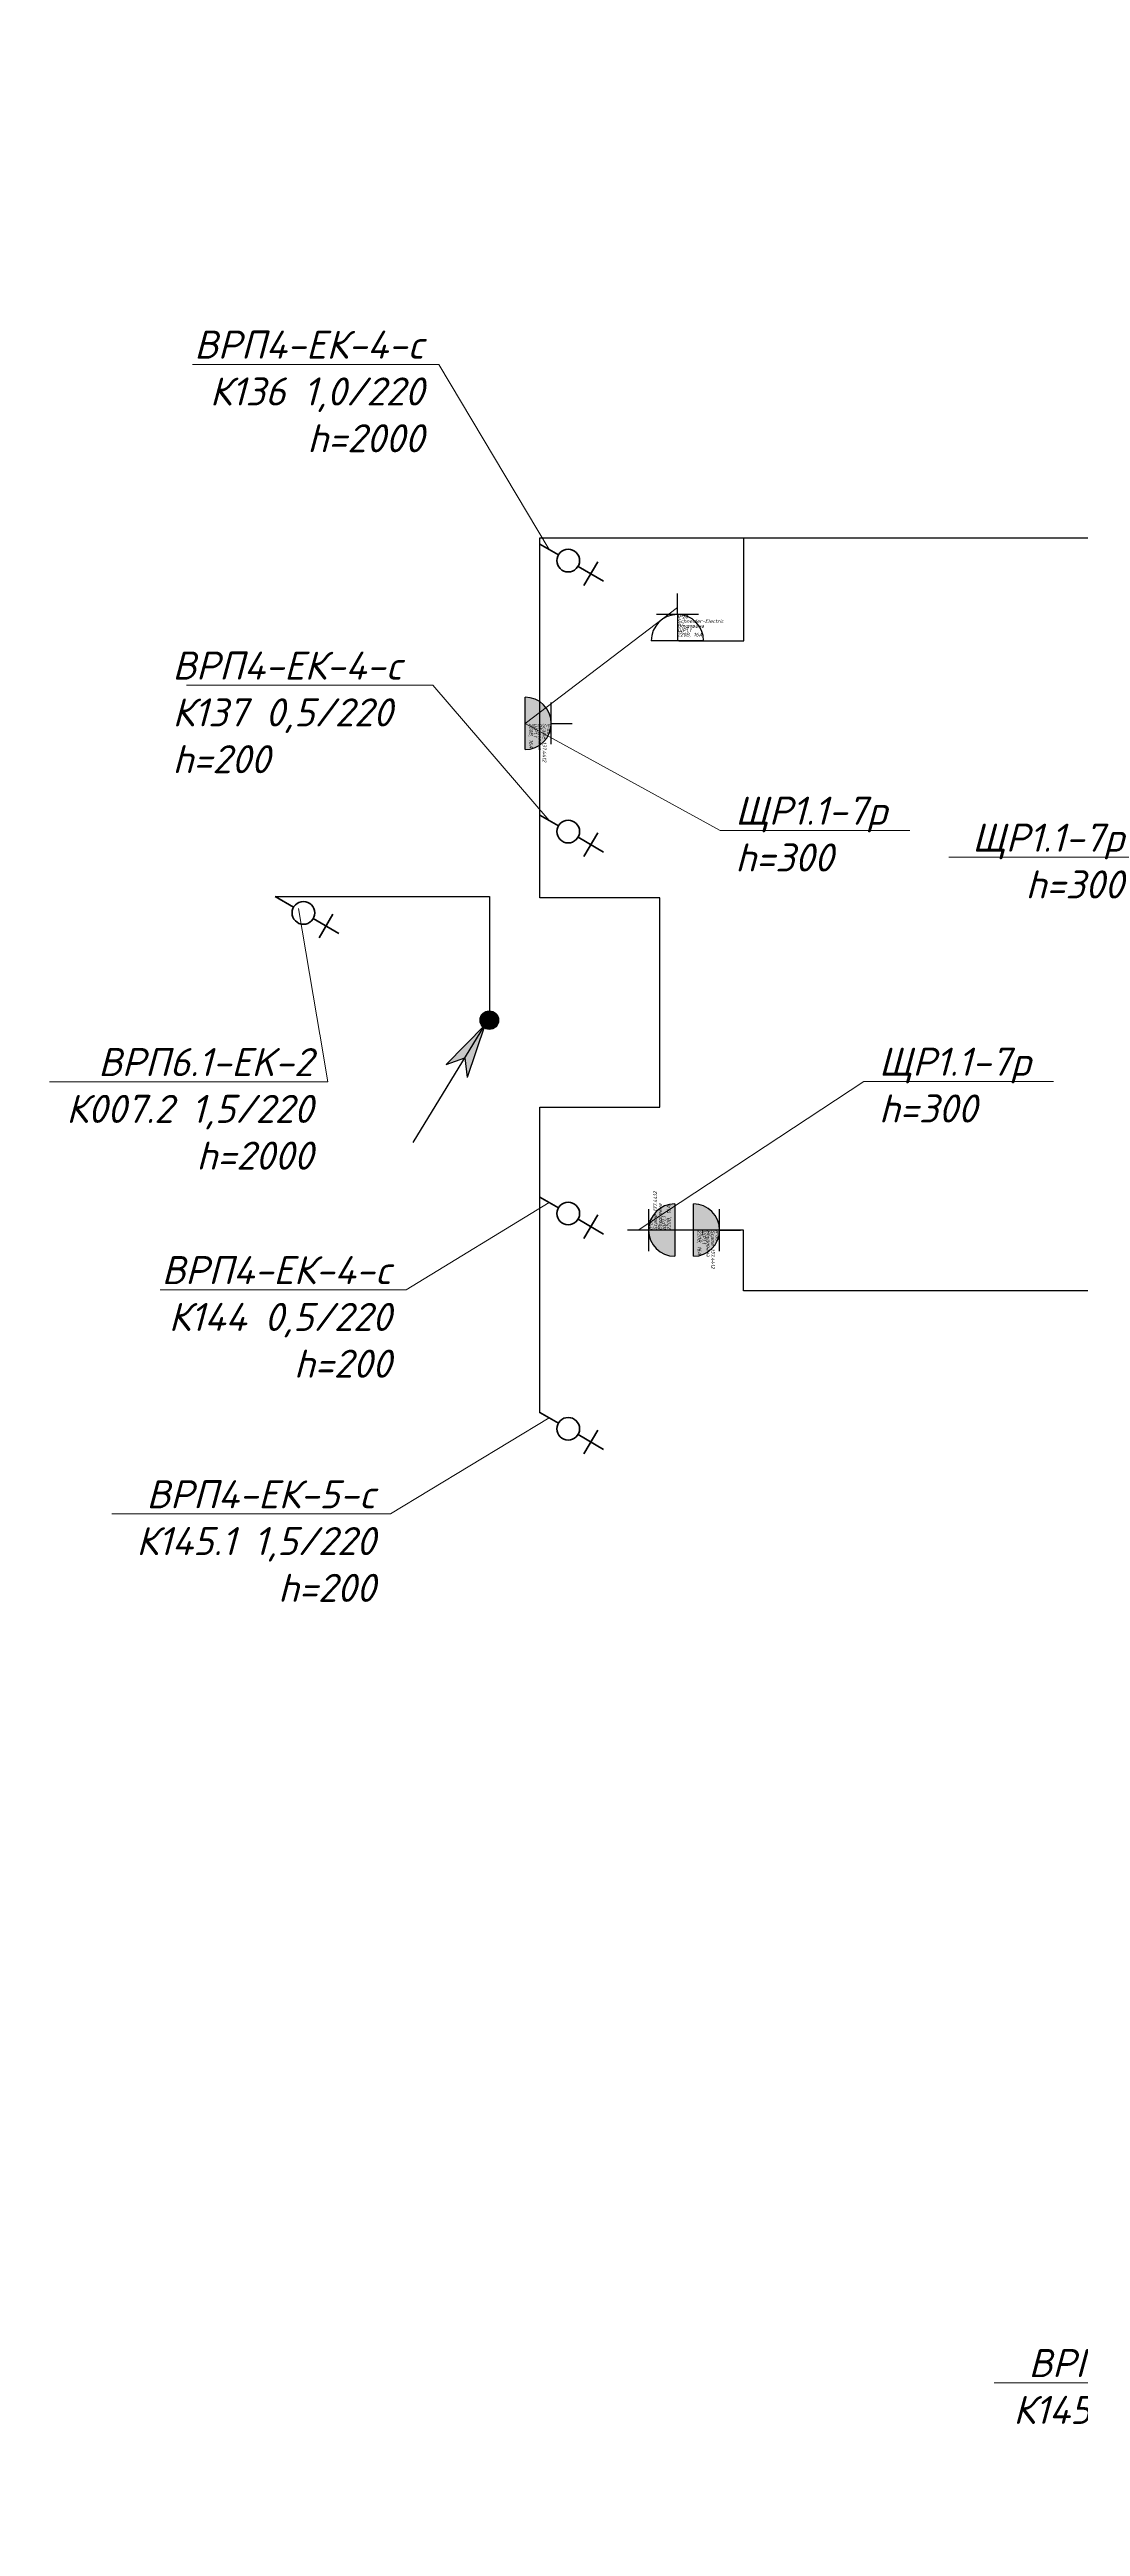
# Model space of a CAD drawing. Header units: millimetres. Extents: x -164867 to 807677, y -316775 to 513985.
# Drawn here: x -49360 to -42471, y 217442 to 233994 of the extents above; entities that cross this region are included whole.
import ezdxf
from ezdxf import colors
from ezdxf.entities.mleader import LeaderData, LeaderLine
from ezdxf.enums import TextEntityAlignment as Align
from ezdxf.math import Vec2, Vec3

# ---------------------------------------------------------------- set-up
doc = ezdxf.new("R2010")
doc.units = ezdxf.units.MM
doc.layers.add('E_Hidden atributes', color=2, linetype='Continuous', plot=False)
for name, color, linetype, lineweight in [('E_Обладнання', 84, 'Continuous', 35), ('E_Позначення', 7, 'Continuous', 15), ('E_Розп. мережі', 5, 'Continuous', 30)]:
    doc.layers.add(name, color=color, linetype=linetype, lineweight=lineweight)
doc.styles.add('GOST 2.304', font='isocpeui.ttf')
doc.styles.add('orientation to layout', font='isocpeui.ttf')
doc.styles.add('ГОСТ 2.304', font='isocpeui.ttf')
doc.linetypes.add('Kabl_in_Tube', pattern='A,10,[133,ltypeshp.shx,S=1,R=0,X=0,Y=0],10', length=20)

# ---------------------------------------------------------------- blocks, each defined once
blk = doc.blocks.new('_None')
blk = doc.blocks.new('*U506')
at = {"color": 0, "linetype": 'Continuous', "lineweight": 30}
for p, q in [((0, 275), (0, 415)), ((0, 275), (0, 415)), ((0, 275), (0, 415)), ((140, 275), (-140, 275)), ((0, 275), (0, 100)), ((175, 100), (-175, 100))]:
    blk.add_line(p, q, dxfattribs=at)
blk.add_arc((0, 100), 175, 0, 180, dxfattribs=at)
at = {"color": 0, "style": 'orientation to layout'}
blk.add_attdef('AMOUNT', text='', height=150, dxfattribs=at).set_placement((147, 422), align=Align.MIDDLE_CENTER)
at = {"layer": 'E_Hidden atributes', "style": 'GOST 2.304'}
for tag, p in [('IP', (0, 248)), ('INSTALATION', (0, 188)), ('LOCATION', (0, 158)), ('VENDOR', (0, 218)), ('COLOR', (0, 100)), ('VOLTAGE_CURRENT', (0, 128))]:
    blk.add_attdef(tag, p, '', height=25, dxfattribs=at)
blk = doc.blocks.new('*U507')
h = blk.add_hatch(color=0)
h.dxf.hatch_style = 1
h.paths.add_polyline_path([(175, 100, 1), (-175, 100)])
at = {"color": 0, "linetype": 'Continuous', "lineweight": 30}
for p, q in [((0, 275), (0, 415)), ((0, 275), (0, 415)), ((0, 275), (0, 415)), ((140, 275), (-140, 275)), ((175, 100), (-175, 100))]:
    blk.add_line(p, q, dxfattribs=at)
blk.add_arc((0, 100), 175, 0, 180, dxfattribs=at)
at = {"color": 0, "style": 'orientation to layout'}
blk.add_attdef('AMOUNT', text='', height=150, dxfattribs=at).set_placement((147, 422), align=Align.MIDDLE_CENTER)
at = {"layer": 'E_Hidden atributes', "style": 'GOST 2.304'}
for tag, p in [('IP', (0, 248)), ('INSTALATION', (0, 188)), ('LOCATION', (0, 158)), ('VENDOR', (0, 218)), ('COLOR', (0, 100)), ('VOLTAGE_CURRENT', (0, 128))]:
    blk.add_attdef(tag, p, '', height=25, dxfattribs=at)
blk = doc.blocks.new('электровывод')
at = {"color": 0, "linetype": 'ByBlock', "lineweight": -2}
for p, q in [((-122.6, 123.9), (-204.8, 207)), ((-202.4, 127.2), (-125, 203.7)), ((-59.5, 60.1), (0, 0))]:
    blk.add_line(p, q, dxfattribs=at)
blk.add_circle((-91, 92), 44.9, dxfattribs=at)
blk = doc.blocks.new('*U69')
at = {"lineweight": -2}
h = blk.add_hatch(color=256, dxfattribs=at)
edge = h.paths.add_edge_path()
edge.add_arc((0.07, 0), 1.28, 0, 360)
h = blk.add_hatch(color=256, dxfattribs=at)
h.paths.add_polyline_path([(-0.47, -0.71), (-5.33, -6.22), (-2.9, -5.18)])
h.paths.add_polyline_path([(-0.47, -0.71), (-2.9, -5.18), (-2.45, -7.79)])
for p, q in [((-9.24, -16.84), (-0.47, -0.71)), ((-0.47, -0.71), (-5.33, -6.22)), ((-0.47, -0.71), (-5.33, -6.22)), ((-0.47, -0.71), (-2.45, -7.79)), ((-0.47, -0.71), (-2.45, -7.79)), ((-5.33, -6.22), (-2.9, -5.18)), ((-5.33, -6.22), (-2.9, -5.18)), ((-2.9, -5.18), (-2.45, -7.79)), ((-2.9, -5.18), (-2.45, -7.79))]:
    blk.add_line(p, q, dxfattribs=at)
blk.add_circle((0.11, 0), 1.24, dxfattribs=at)

msp = doc.modelspace()

# ---------------------------------------------------------------- linework, layer by layer
at = {"layer": 'E_Розп. мережі'}
for points in [[(-46082.62, 224884.6), (-46082.62, 226925.5), (-45282.62, 226925.5), (-45282.62, 228325.5), (-46082.62, 228325.5), (-46082.62, 230730.31), (-42071.64, 230730.31), (-42071.64, 233994.27)], [(-45154.39, 230043.69), (-44721.12, 230043.71), (-44721.12, 230730.31)], [(-47852.62, 228334.48), (-46421.16, 228334.48), (-46421.16, 227508.13)], [(-38618.99, 225698.55), (-44722.23, 225698.55), (-44722.23, 226104.96), (-45357.23, 226104.96)]]:
    msp.add_lwpolyline(points, dxfattribs=at)

# ---------------------------------------------------------------- block references
at = {"layer": 'E_Обладнання', "xscale": -1.687500000021705, "yscale": 1.687500000021705, "zscale": 1.687500000021704, "rotation": 284.4892115701171}
for p in [(-46082.62, 230688.59), (-46082.62, 228878.04), (-47852.62, 228334.48), (-46082.62, 226325.5), (-46082.62, 224887.2)]:
    msp.add_blockref('электровывод', p, dxfattribs=at)
at = {"layer": 'E_Обладнання'}
msp.add_blockref('*U506', (-45164.16, 229943.72), dxfattribs=at).add_auto_attribs({'INSTALATION': 'Вбудована', 'IP': 'IP20', 'VENDOR': 'Schneider-Electric', 'LOCATION': 'ЩР1.1', 'VOLTAGE_CURRENT': '220В, 16А'})
for p, rotation in [((-46282.62, 229491.3), 270), ((-45082.23, 226104.96), 89.99999999999999), ((-45157.23, 226104.96), 270)]:
    msp.add_blockref('*U507', p, dxfattribs=dict(at, rotation=rotation)).add_auto_attribs({'INSTALATION': 'Вбудована', 'IP': 'IP66', 'VENDOR': 'Scame 137.4412', 'LOCATION': 'ЩР1.1', 'VOLTAGE_CURRENT': '220В, 16А'})
at = {"layer": 'E_Розп. мережі', "color": 30, "linetype": 'Kabl_in_Tube', "true_color": 0xf8991e, "xscale": 50.00000000000001, "yscale": 50.00000000000001, "zscale": 50.00000000000001, "rotation": 357.0874877686715}
msp.add_blockref('*U69', (-46426.76, 227508.47), dxfattribs=at)

# ---------------------------------------------------------------- leaders
at = {"layer": 'E_Позначення'}
ml = msp.add_multileader_mtext('Standard', dxfattribs=at)
ml.set_content('ВРП4-ЕК-5-c\\PК145.2 1,5/220\\Ph=200', color=256, style='ГОСТ 2.304')
ml.set_leader_properties(color=256, linetype='ByLayer', lineweight=-1)
ml.set_arrow_properties(name='NONE')
ml.build(insert=Vec2(0, 0))
ml.multileader.update_dxf_attribs({"has_dogleg": 0, "text_left_attachment_type": 6, "text_right_attachment_type": 6, "dogleg_length": 0, "arrow_head_size": 1})
ctx = ml.context
ctx.base_point, ctx.char_height, ctx.arrow_head_size, ctx.landing_gap_size, ctx.plane_origin = Vec3(-43104.83, 218402.44), 187.5, 1, 100, Vec3(-19568.49, 217624.77)
ctx.left_attachment, ctx.right_attachment, ctx.text_align_type = 6, 6, 2
notes = []
notes.append((ctx, [(1, (1, 1, 0), (-41187.5, 218402.44), (-1, 0), 0, [(0, [(-40288.7, 219339.53)], 0, [])])]))
ctx.mtext.insert, ctx.mtext.alignment, ctx.mtext.flow_direction = Vec3(-41287.5, 218627.44), 3, 5
ctx.mtext.has_bg_fill, ctx.mtext.bg_color, ctx.mtext.bg_scale_factor, ctx.mtext.bg_transparency, ctx.mtext.use_window_bg_color = 1, -1027028792, 1.5, 0, 1
for ctx, leaders in notes:
    for number, flags, end, landing, length, lines in leaders:
        leader = LeaderData()
        leader.index, (leader.has_last_leader_line, leader.has_dogleg_vector, leader.attachment_direction) = number, flags
        leader.last_leader_point, leader.dogleg_vector, leader.dogleg_length = Vec3(end), Vec3(landing), length
        for number, points, colour, breaks in lines:
            line = LeaderLine()
            line.index, line.vertices, line.color, line.breaks = number, Vec3.list(points), colors.encode_raw_color(colour), breaks
            leader.lines.append(line)
        ctx.leaders.append(leader)

# ---------------------------------------------------------------- next in the draw order: leaders
ml = msp.add_multileader_mtext('Standard', dxfattribs=at)
ml.set_content('ВРП4-ЕК-4-c\\PК136 1,0/220\\Ph=2000', color=256, style='ГОСТ 2.304')
ml.set_leader_properties(color=256, linetype='ByLayer', lineweight=-1)
ml.set_arrow_properties(name='NONE')
ml.build(insert=Vec2(0, 0))
ml.multileader.update_dxf_attribs({"has_dogleg": 0, "text_left_attachment_type": 6, "text_right_attachment_type": 6, "dogleg_length": 0, "arrow_head_size": 1})
ctx = ml.context
ctx.base_point, ctx.char_height, ctx.arrow_head_size, ctx.landing_gap_size, ctx.plane_origin = Vec3(-48597.72, 231890.62), 187.5, 1, 100, Vec3(-25039.84, 229197.89)
ctx.left_attachment, ctx.right_attachment, ctx.text_align_type = 6, 6, 2
notes = []
notes.append((ctx, [(1, (1, 1, 0), (-46758.51, 231890.62), (-1, 0), 0, [(0, [(-46020.94, 230652.7)], 0, [])])]))
ctx.mtext.insert, ctx.mtext.alignment, ctx.mtext.flow_direction = Vec3(-46858.51, 232115.62), 3, 5
ctx.mtext.has_bg_fill, ctx.mtext.bg_color, ctx.mtext.bg_scale_factor, ctx.mtext.bg_transparency, ctx.mtext.use_window_bg_color = 1, -1027028792, 1.5, 0, 1
ml = msp.add_multileader_mtext('Standard', dxfattribs=at)
ml.set_content('ЩР1.1-7р\\Ph=300', color=256, style='ГОСТ 2.304')
ml.set_leader_properties(color=256, linetype='ByLayer', lineweight=-1)
ml.set_arrow_properties(name='NONE')
ml.build(insert=Vec2(0, 0))
ml.multileader.update_dxf_attribs({"has_dogleg": 0, "text_left_attachment_type": 6, "text_right_attachment_type": 6, "text_top_attachment_type": 10, "dogleg_length": 0, "arrow_head_size": 1})
ctx = ml.context
ctx.base_point, ctx.char_height, ctx.arrow_head_size, ctx.landing_gap_size, ctx.plane_origin = Vec3(-44877.6, 228776.39), 187.5, 1, 100, Vec3(-41914.53, 231180.3)
ctx.left_attachment, ctx.right_attachment = 6, 6
notes.append((ctx, [(0, (1, 1, 0), (-44877.6, 228776.39), (1, 0), 0, [(0, [(-45164.16, 230265.72), (-46182.62, 229491.33)], 0, [])])]))
ctx.mtext.insert, ctx.mtext.flow_direction = Vec3(-44777.6, 229001.39), 5
ctx.mtext.has_bg_fill, ctx.mtext.bg_color, ctx.mtext.bg_scale_factor, ctx.mtext.bg_transparency, ctx.mtext.use_window_bg_color = 1, -1027028792, 1.5, 0, 1
ml = msp.add_multileader_mtext('Standard', dxfattribs=at)
ml.set_content('ЩР1.1-7р\\Ph=300', color=256, style='ГОСТ 2.304')
ml.set_leader_properties(color=256, linetype='ByLayer', lineweight=-1)
ml.set_arrow_properties(name='NONE')
ml.build(insert=Vec2(0, 0))
ml.multileader.update_dxf_attribs({"has_dogleg": 0, "text_left_attachment_type": 6, "text_right_attachment_type": 6, "text_top_attachment_type": 10, "dogleg_length": 0, "arrow_head_size": 1})
ctx = ml.context
ctx.base_point, ctx.char_height, ctx.arrow_head_size, ctx.landing_gap_size, ctx.plane_origin = Vec3(-43341.29, 228596.2), 187.5, 1, 100, Vec3(-48125.25, 229430.59)
ctx.left_attachment, ctx.right_attachment, ctx.text_align_type = 6, 6, 2
notes.append((ctx, [(1, (1, 1, 0), (-42083.05, 228596.2), (-1, 0), 0, [(1, [(-41731.17, 227944.54)], 0, [])])]))
ctx.mtext.insert, ctx.mtext.alignment, ctx.mtext.flow_direction = Vec3(-42183.05, 228821.2), 3, 5
ctx.mtext.has_bg_fill, ctx.mtext.bg_color, ctx.mtext.bg_scale_factor, ctx.mtext.bg_transparency, ctx.mtext.use_window_bg_color = 1, -1027028792, 1.5, 0, 1
ml = msp.add_multileader_mtext('Standard', dxfattribs=at)
ml.set_content('ВРП6.1-EK-2\\PК007.2 1,5/220\\Ph=2000', color=256, style='ГОСТ 2.304')
ml.set_leader_properties(color=256, linetype='ByLayer', lineweight=-1)
ml.set_arrow_properties(name='NONE')
ml.build(insert=Vec2(0, 0))
ml.multileader.update_dxf_attribs({"has_dogleg": 0, "text_left_attachment_type": 6, "text_right_attachment_type": 6, "dogleg_length": 0, "arrow_head_size": 1})
ctx = ml.context
ctx.base_point, ctx.char_height, ctx.arrow_head_size, ctx.landing_gap_size, ctx.plane_origin = Vec3(-49436.59, 227096.56), 187.5, 1, 100, Vec3(-26809.84, 226522.33)
ctx.left_attachment, ctx.right_attachment, ctx.text_align_type = 6, 6, 2
notes.append((ctx, [(1, (1, 1, 0), (-47499.66, 227096.56), (-1, 0), 0, [(0, [(-47696.55, 228253.54)], 0, [])])]))
ctx.mtext.insert, ctx.mtext.alignment, ctx.mtext.flow_direction = Vec3(-47599.66, 227321.56), 3, 5
ctx.mtext.has_bg_fill, ctx.mtext.bg_color, ctx.mtext.bg_scale_factor, ctx.mtext.bg_transparency, ctx.mtext.use_window_bg_color = 1, -1027028792, 1.5, 0, 1
ml = msp.add_multileader_mtext('Standard', dxfattribs=at)
ml.set_content('ЩР1.1-7р\\Ph=300', color=256, style='ГОСТ 2.304')
ml.set_leader_properties(color=256, linetype='ByLayer', lineweight=-1)
ml.set_arrow_properties(name='NONE')
ml.build(insert=Vec2(0, 0))
ml.multileader.update_dxf_attribs({"has_dogleg": 0, "text_left_attachment_type": 6, "text_right_attachment_type": 6, "text_top_attachment_type": 10, "dogleg_length": 0, "arrow_head_size": 1})
ctx = ml.context
ctx.base_point, ctx.char_height, ctx.arrow_head_size, ctx.landing_gap_size, ctx.plane_origin = Vec3(-43917.51, 227099.01), 187.5, 1, 100, Vec3(-40669.13, 226948.22)
ctx.left_attachment, ctx.right_attachment = 6, 6
notes.append((ctx, [(0, (1, 1, 0), (-43917.51, 227099.01), (1, 0), 0, [(0, [(-44812.23, 226104.96), (-45427.23, 226104.96)], 0, [])])]))
ctx.mtext.insert, ctx.mtext.flow_direction = Vec3(-43817.51, 227324.01), 5
ctx.mtext.has_bg_fill, ctx.mtext.bg_color, ctx.mtext.bg_scale_factor, ctx.mtext.bg_transparency, ctx.mtext.use_window_bg_color = 1, -1027028792, 1.5, 0, 1
for ctx, leaders in notes:
    for number, flags, end, landing, length, lines in leaders:
        leader = LeaderData()
        leader.index, (leader.has_last_leader_line, leader.has_dogleg_vector, leader.attachment_direction) = number, flags
        leader.last_leader_point, leader.dogleg_vector, leader.dogleg_length = Vec3(end), Vec3(landing), length
        for number, points, colour, breaks in lines:
            line = LeaderLine()
            line.index, line.vertices, line.color, line.breaks = number, Vec3.list(points), colors.encode_raw_color(colour), breaks
            leader.lines.append(line)
        ctx.leaders.append(leader)

# ---------------------------------------------------------------- next in the draw order: leaders
ml = msp.add_multileader_mtext('Standard', dxfattribs=at)
ml.set_content('ВРП4-ЕК-4-c\\PК137 0,5/220\\Ph=200', color=256, style='ГОСТ 2.304')
ml.set_leader_properties(color=256, linetype='ByLayer', lineweight=-1)
ml.set_arrow_properties(name='NONE')
ml.build(insert=Vec2(0, 0))
ml.multileader.update_dxf_attribs({"has_dogleg": 0, "text_left_attachment_type": 6, "text_right_attachment_type": 6, "dogleg_length": 0, "arrow_head_size": 1})
ctx = ml.context
ctx.base_point, ctx.char_height, ctx.arrow_head_size, ctx.landing_gap_size, ctx.plane_origin = Vec3(-48638.67, 229745.98), 187.5, 1, 100, Vec3(-25039.84, 227387.34)
ctx.left_attachment, ctx.right_attachment = 6, 6
notes = []
notes.append((ctx, [(1, (1, 1, 0), (-46799.47, 229745.98), (-1, 0), 0, [(0, [(-46020.94, 228842.14)], 0, [])])]))
ctx.mtext.insert, ctx.mtext.flow_direction = Vec3(-48538.67, 229970.98), 5
ctx.mtext.has_bg_fill, ctx.mtext.bg_color, ctx.mtext.bg_scale_factor, ctx.mtext.bg_transparency, ctx.mtext.use_window_bg_color = 1, -1027028792, 1.5, 0, 1
ml = msp.add_multileader_mtext('Standard', dxfattribs=at)
ml.set_content('ВРП4-ЕК-4-c\\PК144 0,5/220\\Ph=200', color=256, style='ГОСТ 2.304')
ml.set_leader_properties(color=256, linetype='ByLayer', lineweight=-1)
ml.set_arrow_properties(name='NONE')
ml.build(insert=Vec2(0, 0))
ml.multileader.update_dxf_attribs({"has_dogleg": 0, "text_left_attachment_type": 6, "text_right_attachment_type": 6, "dogleg_length": 0, "arrow_head_size": 1})
ctx = ml.context
ctx.base_point, ctx.char_height, ctx.arrow_head_size, ctx.landing_gap_size, ctx.plane_origin = Vec3(-48815.68, 225706.27), 187.5, 1, 100, Vec3(-25039.84, 224834.8)
ctx.left_attachment, ctx.right_attachment, ctx.text_align_type = 6, 6, 2
notes.append((ctx, [(1, (1, 1, 0), (-46976.48, 225706.27), (-1, 0), 0, [(0, [(-46020.94, 226289.61)], 0, [])])]))
ctx.mtext.insert, ctx.mtext.alignment, ctx.mtext.flow_direction = Vec3(-47076.48, 225931.27), 3, 5
ctx.mtext.has_bg_fill, ctx.mtext.bg_color, ctx.mtext.bg_scale_factor, ctx.mtext.bg_transparency, ctx.mtext.use_window_bg_color = 1, -1027028792, 1.5, 0, 1
for ctx, leaders in notes:
    for number, flags, end, landing, length, lines in leaders:
        leader = LeaderData()
        leader.index, (leader.has_last_leader_line, leader.has_dogleg_vector, leader.attachment_direction) = number, flags
        leader.last_leader_point, leader.dogleg_vector, leader.dogleg_length = Vec3(end), Vec3(landing), length
        for number, points, colour, breaks in lines:
            line = LeaderLine()
            line.index, line.vertices, line.color, line.breaks = number, Vec3.list(points), colors.encode_raw_color(colour), breaks
            leader.lines.append(line)
        ctx.leaders.append(leader)

# ---------------------------------------------------------------- next in the draw order: leaders
ml = msp.add_multileader_mtext('Standard', dxfattribs=at)
ml.set_content('ВРП4-ЕК-5-c\\PК145.1 1,5/220\\Ph=200', color=256, style='ГОСТ 2.304')
ml.set_leader_properties(color=256, linetype='ByLayer', lineweight=-1)
ml.set_arrow_properties(name='NONE')
ml.build(insert=Vec2(0, 0))
ml.multileader.update_dxf_attribs({"has_dogleg": 0, "text_left_attachment_type": 6, "text_right_attachment_type": 6, "dogleg_length": 0, "arrow_head_size": 1})
ctx = ml.context
ctx.base_point, ctx.char_height, ctx.arrow_head_size, ctx.landing_gap_size, ctx.plane_origin = Vec3(-48961.03, 224208.29), 187.5, 1, 100, Vec3(-25039.84, 223396.5)
ctx.left_attachment, ctx.right_attachment, ctx.text_align_type = 6, 6, 2
notes = []
notes.append((ctx, [(1, (1, 1, 0), (-47082.62, 224208.29), (-1, 0), 0, [(0, [(-46020.94, 224851.31)], 0, [])])]))
ctx.mtext.insert, ctx.mtext.alignment, ctx.mtext.flow_direction = Vec3(-47182.62, 224433.29), 3, 5
ctx.mtext.has_bg_fill, ctx.mtext.bg_color, ctx.mtext.bg_scale_factor, ctx.mtext.bg_transparency, ctx.mtext.use_window_bg_color = 1, -1027028792, 1.5, 0, 1
for ctx, leaders in notes:
    for number, flags, end, landing, length, lines in leaders:
        leader = LeaderData()
        leader.index, (leader.has_last_leader_line, leader.has_dogleg_vector, leader.attachment_direction) = number, flags
        leader.last_leader_point, leader.dogleg_vector, leader.dogleg_length = Vec3(end), Vec3(landing), length
        for number, points, colour, breaks in lines:
            line = LeaderLine()
            line.index, line.vertices, line.color, line.breaks = number, Vec3.list(points), colors.encode_raw_color(colour), breaks
            leader.lines.append(line)
        ctx.leaders.append(leader)

doc.saveas('drawing.dxf')
